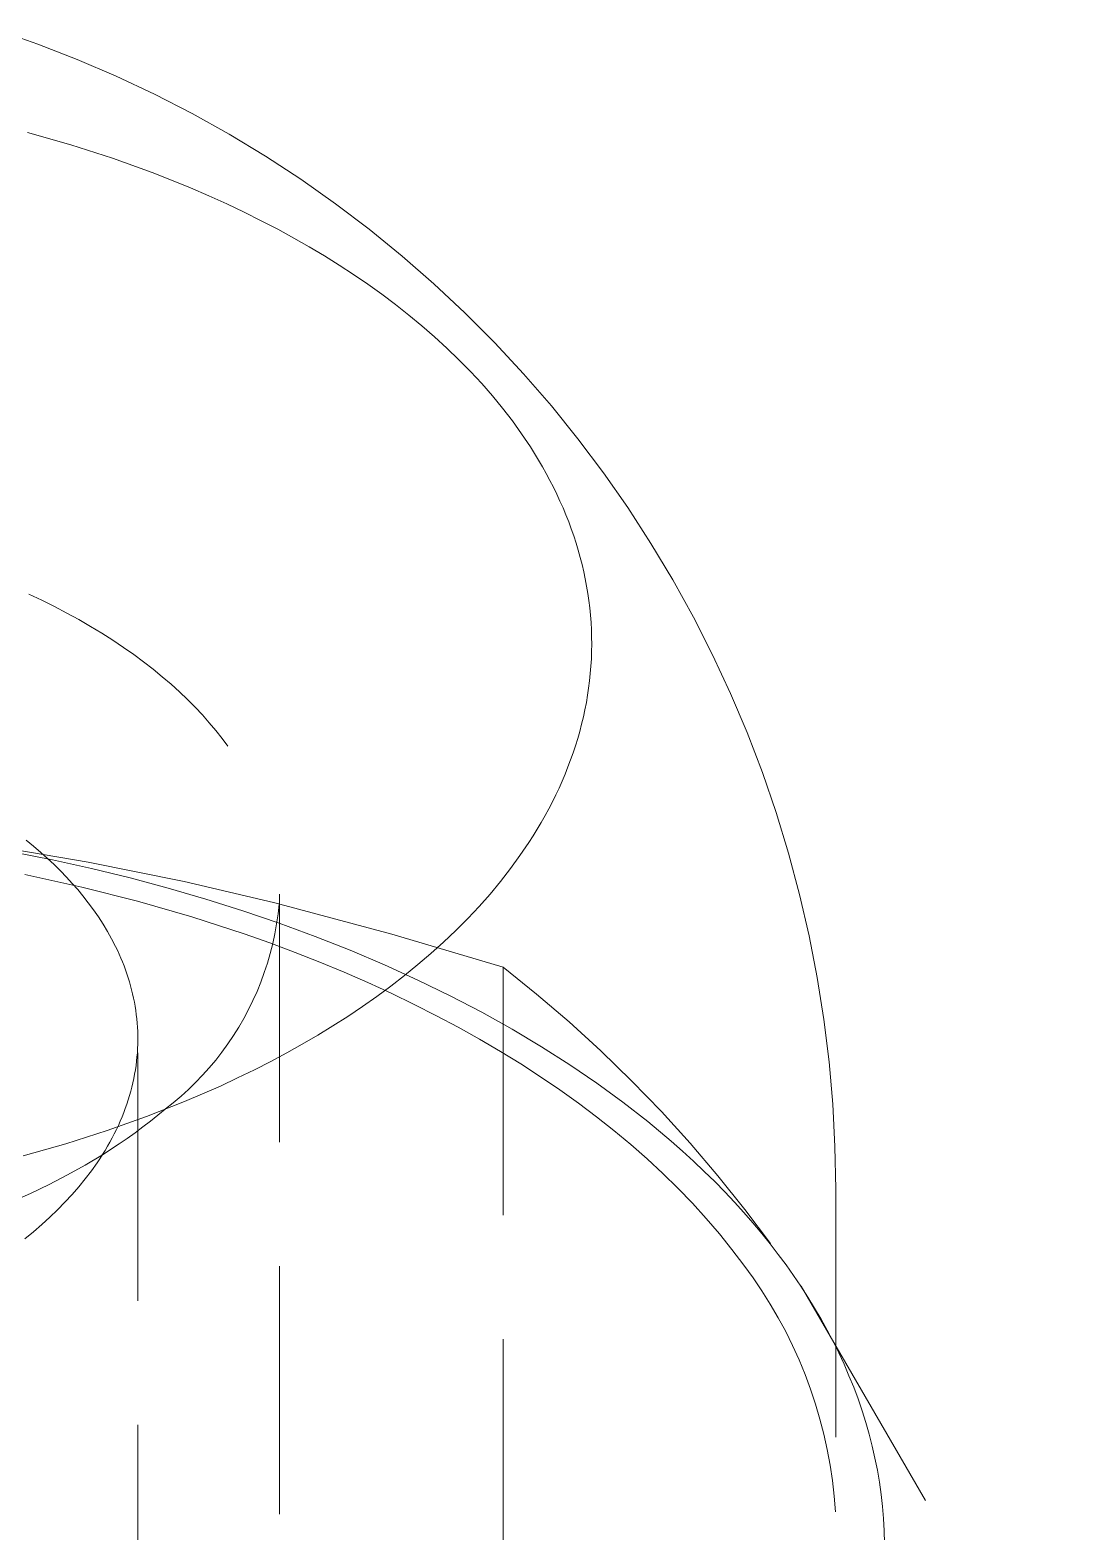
# Model space of a CAD drawing. Header units: millimetres. Extents: x -427 to 4679, y -324 to 2971.
# Drawn here: x 4284.08 to 4289.4, y 934.8 to 942.49 of the extents above; entities that cross this region are included whole.
import ezdxf

# ---------------------------------------------------------------- set-up
doc = ezdxf.new("R2010")
doc.units = ezdxf.units.MM
doc.linetypes.add('HIDDEN', pattern=[1.905, 1.27, -0.635])
doc.layers.add('ZANO_R_przerywana', color=7, linetype='HIDDEN', lineweight=0)

msp = doc.modelspace()

# ---------------------------------------------------------------- linework, layer by layer
at = {"layer": 'ZANO_R_przerywana'}
for p, q in [((4283.9146, 942.4893), (4284.1195, 942.4178)), ((4284.1195, 942.4178), (4284.3217, 942.3392)), ((4284.3217, 942.3392), (4284.5212, 942.2536)), ((4284.5212, 942.2536), (4284.7175, 942.1612)), ((4284.7175, 942.1612), (4284.9105, 942.062)), ((4284.9105, 942.062), (4285.1, 941.9562)), ((4284.0678, 941.9647), (4284.289, 941.9014)), ((4284.289, 941.9014), (4284.502, 941.8327)), ((4285.1, 941.9562), (4285.2857, 941.8438)), ((4284.502, 941.8327), (4284.7065, 941.759)), ((4285.2857, 941.8438), (4285.4673, 941.7251)), ((4284.7065, 941.759), (4284.8054, 941.7204)), ((4284.8054, 941.7204), (4284.902, 941.6808)), ((4284.902, 941.6808), (4284.9962, 941.6402)), ((4285.4673, 941.7251), (4285.6447, 941.6001)), ((4284.9962, 941.6402), (4285.0881, 941.5986)), ((4285.0881, 941.5986), (4285.1775, 941.5561)), ((4285.6447, 941.6001), (4285.8177, 941.4691)), ((4285.1775, 941.5561), (4285.2645, 941.5128)), ((4285.2645, 941.5128), (4285.3491, 941.4688)), ((4285.3491, 941.4688), (4285.4313, 941.424)), ((4285.4313, 941.424), (4285.5109, 941.3785)), ((4285.8177, 941.4691), (4285.986, 941.3321)), ((4285.5109, 941.3785), (4285.5881, 941.3325)), ((4285.5881, 941.3325), (4285.6636, 941.2855)), ((4285.6636, 941.2855), (4285.7378, 941.2371)), ((4285.986, 941.3321), (4286.1495, 941.1893)), ((4285.7378, 941.2371), (4285.8108, 941.1873)), ((4285.8108, 941.1873), (4285.8824, 941.1361)), ((4285.8824, 941.1361), (4285.9525, 941.0836)), ((4286.1495, 941.1893), (4286.3079, 941.041)), ((4285.9525, 941.0836), (4286.0211, 941.0297)), ((4286.3079, 941.041), (4286.4611, 940.8873)), ((4286.0211, 941.0297), (4286.088, 940.9745)), ((4286.088, 940.9745), (4286.1531, 940.918)), ((4286.1531, 940.918), (4286.2163, 940.8601)), ((4286.4611, 940.8873), (4286.6088, 940.7283)), ((4286.2163, 940.8601), (4286.2776, 940.801)), ((4286.2776, 940.801), (4286.3369, 940.7407)), ((4286.3369, 940.7407), (4286.3939, 940.6791)), ((4286.3939, 940.6791), (4286.4487, 940.6164)), ((4286.6088, 940.7283), (4286.751, 940.5643)), ((4286.4487, 940.6164), (4286.5012, 940.5525)), ((4286.5012, 940.5525), (4286.5512, 940.4876)), ((4286.751, 940.5643), (4286.8873, 940.3955)), ((4286.5512, 940.4876), (4286.5987, 940.4216)), ((4286.5987, 940.4216), (4286.6435, 940.3546)), ((4286.6435, 940.3546), (4286.6649, 940.3207)), ((4286.8873, 940.3955), (4287.0177, 940.222)), ((4286.6649, 940.3207), (4286.6857, 940.2866)), ((4286.6857, 940.2866), (4286.7057, 940.2523)), ((4286.7057, 940.2523), (4286.725, 940.2177)), ((4286.725, 940.2177), (4286.7436, 940.183)), ((4287.0177, 940.222), (4287.1424, 940.0435)), ((4286.7436, 940.183), (4286.7615, 940.148)), ((4286.7615, 940.148), (4286.7787, 940.1129)), ((4286.7787, 940.1129), (4286.7951, 940.0775)), ((4286.7951, 940.0775), (4286.8107, 940.042)), ((4286.8107, 940.042), (4286.8257, 940.0063)), ((4287.1424, 940.0435), (4287.2609, 939.8607)), ((4286.8257, 940.0063), (4286.8398, 939.9704)), ((4286.8398, 939.9704), (4286.8532, 939.9344)), ((4286.8532, 939.9344), (4286.8657, 939.8983)), ((4286.8657, 939.8983), (4286.8775, 939.8619)), ((4286.8775, 939.8619), (4286.8886, 939.8255)), ((4286.8886, 939.8255), (4286.8988, 939.7889)), ((4287.2609, 939.8607), (4287.3729, 939.6739)), ((4286.8988, 939.7889), (4286.9082, 939.7523)), ((4286.9082, 939.7523), (4286.9168, 939.7155)), ((4286.9168, 939.7155), (4286.9246, 939.6786)), ((4286.9246, 939.6786), (4286.9315, 939.6416)), ((4287.3729, 939.6739), (4287.4783, 939.4834)), ((4284.1406, 939.5691), (4284.0739, 939.6005)), ((4286.9315, 939.6416), (4286.9377, 939.6045)), ((4286.9377, 939.6045), (4286.943, 939.5674)), ((4284.2056, 939.5368), (4284.1406, 939.5691)), ((4284.269, 939.5037), (4284.2056, 939.5368)), ((4284.3306, 939.4699), (4284.269, 939.5037)), ((4286.943, 939.5674), (4286.9475, 939.5302)), ((4286.9475, 939.5302), (4286.9512, 939.493)), ((4284.3905, 939.4354), (4284.3306, 939.4699)), ((4284.4485, 939.4002), (4284.3905, 939.4354)), ((4286.9512, 939.493), (4286.954, 939.4557)), ((4286.954, 939.4557), (4286.956, 939.4184)), ((4287.4783, 939.4834), (4287.5771, 939.2892)), ((4284.5047, 939.3644), (4284.4485, 939.4002)), ((4284.5591, 939.328), (4284.5047, 939.3644)), ((4286.956, 939.4184), (4286.9572, 939.381)), ((4286.9572, 939.381), (4286.9575, 939.3437)), ((4284.6116, 939.291), (4284.5591, 939.328)), ((4284.6622, 939.2536), (4284.6116, 939.291)), ((4286.957, 939.3063), (4286.9557, 939.269)), ((4286.9575, 939.3437), (4286.957, 939.3063)), ((4287.5771, 939.2892), (4287.669, 939.0918)), ((4284.7109, 939.2158), (4284.6622, 939.2536)), ((4284.7578, 939.1775), (4284.7109, 939.2158)), ((4286.9505, 939.1943), (4286.9466, 939.157)), ((4286.9535, 939.2316), (4286.9505, 939.1943)), ((4286.9557, 939.269), (4286.9535, 939.2316)), ((4284.8027, 939.1389), (4284.7578, 939.1775)), ((4284.8457, 939.1), (4284.8027, 939.1389)), ((4286.9419, 939.1198), (4286.9364, 939.0826)), ((4286.9466, 939.157), (4286.9419, 939.1198)), ((4284.8867, 939.0607), (4284.8457, 939.1)), ((4284.9259, 939.0213), (4284.8867, 939.0607)), ((4286.9301, 939.0454), (4286.9229, 939.0084)), ((4286.9364, 939.0826), (4286.9301, 939.0454)), ((4287.669, 939.0918), (4287.7539, 938.8912)), ((4284.9632, 938.9817), (4284.9259, 939.0213)), ((4284.9987, 938.9419), (4284.9632, 938.9817)), ((4286.9149, 938.9714), (4286.906, 938.9345)), ((4286.9229, 939.0084), (4286.9149, 938.9714)), ((4285.0323, 938.902), (4284.9987, 938.9419)), ((4285.064, 938.862), (4285.0323, 938.902)), ((4286.8964, 938.8977), (4286.886, 938.861)), ((4286.906, 938.9345), (4286.8964, 938.8977)), ((4287.7539, 938.8912), (4287.8318, 938.6879)), ((4285.0939, 938.822), (4285.064, 938.862)), ((4286.8747, 938.8244), (4286.8626, 938.7879)), ((4286.886, 938.861), (4286.8747, 938.8244)), ((4286.8498, 938.7516), (4286.8361, 938.7154)), ((4286.8626, 938.7879), (4286.8498, 938.7516)), ((4286.8217, 938.6793), (4286.8065, 938.6435)), ((4286.8361, 938.7154), (4286.8217, 938.6793)), ((4287.8318, 938.6879), (4287.9026, 938.4819)), ((4286.7905, 938.6077), (4286.7737, 938.5722)), ((4286.8065, 938.6435), (4286.7905, 938.6077)), ((4286.738, 938.5016), (4286.719, 938.4667)), ((4286.7562, 938.5368), (4286.738, 938.5016)), ((4286.7737, 938.5722), (4286.7562, 938.5368)), ((4286.6993, 938.4319), (4286.6788, 938.3973)), ((4286.719, 938.4667), (4286.6993, 938.4319)), ((4287.9026, 938.4819), (4287.9662, 938.2736)), ((4286.6577, 938.363), (4286.6358, 938.3289)), ((4286.6788, 938.3973), (4286.6577, 938.363)), ((4283.8853, 938.3124), (4284.3787, 938.2285)), ((4284.1962, 938.2397), (4283.9957, 938.28)), ((4284.0983, 938.3095), (4284.0602, 938.3405)), ((4284.1349, 938.2783), (4284.0983, 938.3095)), ((4284.1701, 938.2468), (4284.1349, 938.2783)), ((4286.6358, 938.3289), (4286.59, 938.2614)), ((4287.9662, 938.2736), (4288.0225, 938.0632)), ((4284.2039, 938.2152), (4284.1701, 938.2468)), ((4284.3953, 938.1954), (4284.1962, 938.2397)), ((4284.2362, 938.1834), (4284.2039, 938.2152)), ((4284.3787, 938.2285), (4284.8691, 938.1289)), ((4284.5926, 938.1471), (4284.3953, 938.1954)), ((4286.5415, 938.1948), (4286.4904, 938.1293)), ((4286.59, 938.2614), (4286.5415, 938.1948)), ((4284.3458, 938.1007), (4284.0537, 938.1649)), ((4284.2671, 938.1514), (4284.2362, 938.1834)), ((4284.2966, 938.1193), (4284.2671, 938.1514)), ((4284.3247, 938.0872), (4284.2966, 938.1193)), ((4284.7878, 938.0948), (4284.5926, 938.1471)), ((4284.8691, 938.1289), (4285.3561, 938.0138)), ((4286.4904, 938.1293), (4286.4368, 938.0649)), ((4284.3515, 938.0549), (4284.3247, 938.0872)), ((4284.6312, 938.0283), (4284.3458, 938.1007)), ((4284.3789, 938.0199), (4284.3515, 938.0549)), ((4284.9805, 938.0387), (4284.7878, 938.0948)), ((4285.3575, 938.064), (4285.3575, 929.773)), ((4286.4368, 938.0649), (4286.3807, 938.0016)), ((4288.0225, 938.0632), (4288.0714, 937.8509)), ((4284.4053, 937.9842), (4284.3789, 938.0199)), ((4284.4304, 937.9479), (4284.4053, 937.9842)), ((4284.9087, 937.9482), (4284.6312, 938.0283)), ((4285.1705, 937.9788), (4284.9805, 938.0387)), ((4285.3572, 937.915), (4285.1705, 937.9788)), ((4285.3508, 937.9626), (4285.3564, 938.0137)), ((4285.3592, 938.013), (4285.9342, 937.8597)), ((4286.3807, 938.0016), (4286.3223, 937.9395)), ((4284.4544, 937.9109), (4284.4304, 937.9479)), ((4284.477, 937.8733), (4284.4544, 937.9109)), ((4285.1777, 937.8608), (4284.9087, 937.9482)), ((4285.3342, 937.861), (4285.3434, 937.9116)), ((4285.3434, 937.9116), (4285.3508, 937.9626)), ((4285.5405, 937.8476), (4285.3572, 937.915)), ((4286.3223, 937.9395), (4286.2617, 937.8786)), ((4284.4984, 937.8352), (4284.477, 937.8733)), ((4284.5183, 937.7964), (4284.4984, 937.8352)), ((4285.309, 937.8143), (4285.1777, 937.8608)), ((4285.438, 937.7662), (4285.309, 937.8143)), ((4285.3107, 937.7608), (4285.3234, 937.8107)), ((4285.3234, 937.8107), (4285.3342, 937.861)), ((4285.72, 937.7767), (4285.5405, 937.8476)), ((4285.9342, 937.8597), (4286.5046, 937.6901)), ((4286.1989, 937.8189), (4286.134, 937.7605)), ((4286.2617, 937.8786), (4286.1989, 937.8189)), ((4288.0714, 937.8509), (4288.1129, 937.6371)), ((4284.5277, 937.7768), (4284.5183, 937.7964)), ((4284.5368, 937.7571), (4284.5277, 937.7768)), ((4284.5455, 937.7372), (4284.5368, 937.7571)), ((4284.5538, 937.7172), (4284.5455, 937.7372)), ((4285.2964, 937.7114), (4285.3107, 937.7608)), ((4285.5647, 937.7162), (4285.438, 937.7662)), ((4285.8954, 937.7022), (4285.72, 937.7767)), ((4286.134, 937.7605), (4286.0672, 937.7035)), ((4284.5617, 937.6971), (4284.5538, 937.7172)), ((4284.5692, 937.6769), (4284.5617, 937.6971)), ((4284.5764, 937.6565), (4284.5692, 937.6769)), ((4284.5831, 937.636), (4284.5764, 937.6565)), ((4285.2627, 937.6142), (4285.2804, 937.6625)), ((4285.2804, 937.6625), (4285.2964, 937.7114)), ((4285.6891, 937.6646), (4285.5647, 937.7162)), ((4285.8111, 937.6114), (4285.6891, 937.6646)), ((4286.0663, 937.6244), (4285.8954, 937.7022)), ((4286.0672, 937.7035), (4285.9986, 937.6477)), ((4286.5046, 937.6901), (4286.5046, 933.3309)), ((4286.5046, 937.6901), (4286.6756, 937.5524)), ((4284.5895, 937.6154), (4284.5831, 937.636)), ((4284.5954, 937.5947), (4284.5895, 937.6154)), ((4284.6009, 937.5739), (4284.5954, 937.5947)), ((4285.2433, 937.5665), (4285.2627, 937.6142)), ((4285.9307, 937.5564), (4285.8111, 937.6114)), ((4285.9282, 937.5933), (4285.8562, 937.5403)), ((4285.9986, 937.6477), (4285.9282, 937.5933)), ((4286.2326, 937.5434), (4286.0663, 937.6244)), ((4288.1129, 937.6371), (4288.1469, 937.422)), ((4284.6059, 937.553), (4284.6009, 937.5739)), ((4284.6106, 937.532), (4284.6059, 937.553)), ((4284.6148, 937.5109), (4284.6106, 937.532)), ((4284.6186, 937.4898), (4284.6148, 937.5109)), ((4285.1997, 937.4733), (4285.2223, 937.5195)), ((4285.2223, 937.5195), (4285.2433, 937.5665)), ((4285.8562, 937.5403), (4285.7827, 937.4886)), ((4286.0477, 937.4999), (4285.9307, 937.5564)), ((4286.3939, 937.4593), (4286.2326, 937.5434)), ((4286.6756, 937.5524), (4286.8422, 937.4095)), ((4284.6219, 937.4685), (4284.6186, 937.4898)), ((4284.6248, 937.4471), (4284.6219, 937.4685)), ((4284.6273, 937.4257), (4284.6248, 937.4471)), ((4284.6292, 937.4042), (4284.6273, 937.4257)), ((4285.1497, 937.3833), (4285.1755, 937.4279)), ((4285.1755, 937.4279), (4285.1997, 937.4733)), ((4285.7077, 937.4384), (4285.6314, 937.3895)), ((4285.7827, 937.4886), (4285.7077, 937.4384)), ((4286.1623, 937.4419), (4286.0477, 937.4999)), ((4286.2743, 937.3822), (4286.1623, 937.4419)), ((4286.5499, 937.3723), (4286.3939, 937.4593)), ((4284.6308, 937.3827), (4284.6292, 937.4042)), ((4284.6318, 937.361), (4284.6308, 937.3827)), ((4284.6324, 937.3394), (4284.6318, 937.361)), ((4285.1225, 937.3397), (4285.1497, 937.3833)), ((4285.6314, 937.3895), (4285.5538, 937.3421)), ((4286.3836, 937.3211), (4286.2743, 937.3822)), ((4286.7006, 937.2825), (4286.5499, 937.3723)), ((4286.8422, 937.4095), (4287.0043, 937.2615)), ((4288.1469, 937.422), (4288.1734, 937.2058)), ((4284.63, 937.2522), (4284.6313, 937.274)), ((4284.6313, 937.274), (4284.6322, 937.2958)), ((4284.6322, 937.2958), (4284.6325, 937.3176)), ((4284.6325, 937.3176), (4284.6324, 937.3394)), ((4285.0635, 937.2554), (4285.0937, 937.297)), ((4285.0937, 937.297), (4285.1225, 937.3397)), ((4285.4751, 937.2961), (4285.3954, 937.2515)), ((4285.5538, 937.3421), (4285.4751, 937.2961)), ((4286.4903, 937.2585), (4286.3836, 937.3211)), ((4286.8455, 937.1902), (4286.7006, 937.2825)), ((4284.6232, 937.1864), (4284.626, 937.2084)), ((4284.626, 937.2084), (4284.6282, 937.2303)), ((4284.6282, 937.2303), (4284.63, 937.2522)), ((4284.6325, 937.2522), (4284.6325, 925.1645)), ((4284.9988, 937.1753), (4285.0318, 937.2148)), ((4285.0318, 937.2148), (4285.0635, 937.2554)), ((4285.3139, 937.208), (4285.2301, 937.1651)), ((4285.3954, 937.2515), (4285.3139, 937.208)), ((4286.5942, 937.1945), (4286.4903, 937.2585)), ((4286.6954, 937.129), (4286.5942, 937.1945)), ((4287.0043, 937.2615), (4287.1617, 937.1086)), ((4288.1734, 937.2058), (4288.1924, 936.9889)), ((4284.6073, 937.0986), (4284.612, 937.1206)), ((4284.612, 937.1206), (4284.6162, 937.1425)), ((4284.6162, 937.1425), (4284.62, 937.1645)), ((4284.62, 937.1645), (4284.6232, 937.1864)), ((4284.9288, 937.0999), (4284.9644, 937.137)), ((4284.9644, 937.137), (4284.9988, 937.1753)), ((4285.1439, 937.123), (4285.0552, 937.0817)), ((4285.2301, 937.1651), (4285.1439, 937.123)), ((4286.7937, 937.0622), (4286.6954, 937.129)), ((4286.9846, 937.0954), (4286.8455, 937.1902)), ((4284.5901, 937.0327), (4284.5963, 937.0547)), ((4284.5963, 937.0547), (4284.602, 937.0766)), ((4284.602, 937.0766), (4284.6073, 937.0986)), ((4284.8537, 937.0295), (4284.8918, 937.0641)), ((4284.9642, 937.0412), (4284.8709, 937.0016)), ((4284.8918, 937.0641), (4284.9288, 937.0999)), ((4285.0552, 937.0817), (4284.9642, 937.0412)), ((4286.8892, 936.994), (4286.7937, 937.0622)), ((4287.1178, 936.9985), (4286.9846, 937.0954)), ((4287.1617, 937.1086), (4287.3143, 936.9508)), ((4284.5604, 936.9453), (4284.5685, 936.9671)), ((4284.5685, 936.9671), (4284.5762, 936.9889)), ((4284.5762, 936.9889), (4284.5834, 937.0108)), ((4284.5834, 937.0108), (4284.5901, 937.0327)), ((4284.8709, 937.0016), (4284.6773, 936.9254)), ((4284.7354, 936.9323), (4284.7725, 936.9633)), ((4284.7739, 936.9645), (4284.8144, 936.9963)), ((4284.8144, 936.9963), (4284.8537, 937.0295)), ((4286.9818, 936.9245), (4286.8892, 936.994)), ((4287.2447, 936.8995), (4287.1178, 936.9985)), ((4288.1924, 936.9889), (4288.2037, 936.7714)), ((4284.6773, 936.9254), (4284.4748, 936.8535)), ((4284.5328, 936.8801), (4284.5425, 936.9018)), ((4284.5425, 936.9018), (4284.5517, 936.9235)), ((4284.5517, 936.9235), (4284.5604, 936.9453)), ((4284.6584, 936.8718), (4284.6974, 936.9018)), ((4284.6974, 936.9018), (4284.7354, 936.9323)), ((4287.0714, 936.8537), (4286.9818, 936.9245)), ((4287.3654, 936.7986), (4287.2447, 936.8995)), ((4287.3143, 936.9508), (4287.4619, 936.7883)), ((4284.4748, 936.8535), (4284.2637, 936.7863)), ((4284.4893, 936.7942), (4284.5009, 936.8156)), ((4284.5009, 936.8156), (4284.5121, 936.837)), ((4284.5121, 936.837), (4284.5227, 936.8585)), ((4284.5227, 936.8585), (4284.5328, 936.8801)), ((4284.5363, 936.7849), (4284.5779, 936.8133)), ((4284.5779, 936.8133), (4284.6186, 936.8423)), ((4284.6186, 936.8423), (4284.6584, 936.8718)), ((4287.158, 936.7817), (4287.0714, 936.8537)), ((4284.2637, 936.7863), (4284.0444, 936.7244)), ((4284.451, 936.7296), (4284.5363, 936.7849)), ((4284.4516, 936.7305), (4284.4647, 936.7517)), ((4284.4647, 936.7517), (4284.4772, 936.7729)), ((4284.4772, 936.7729), (4284.4893, 936.7942)), ((4287.2415, 936.7084), (4287.158, 936.7817)), ((4287.4233, 936.7475), (4287.3654, 936.7986)), ((4287.4797, 936.6961), (4287.4233, 936.7475)), ((4287.4619, 936.7883), (4287.6043, 936.6213)), ((4288.2037, 936.7714), (4288.2075, 936.5536)), ((4284.2716, 936.626), (4284.3626, 936.6766)), ((4284.3626, 936.6766), (4284.451, 936.7296)), ((4284.3948, 936.6471), (4284.4241, 936.6886)), ((4284.4241, 936.6886), (4284.4381, 936.7095)), ((4284.4381, 936.7095), (4284.4516, 936.7305)), ((4287.3219, 936.634), (4287.2415, 936.7084)), ((4287.5344, 936.6443), (4287.4797, 936.6961)), ((4284.1782, 936.5777), (4284.2716, 936.626)), ((4284.3306, 936.5656), (4284.3636, 936.6061)), ((4284.3636, 936.6061), (4284.3948, 936.6471)), ((4287.3992, 936.5584), (4287.3219, 936.634)), ((4287.5875, 936.5921), (4287.5344, 936.6443)), ((4287.639, 936.5396), (4287.5875, 936.5921)), ((4287.6043, 936.6213), (4287.7415, 936.45)), ((4283.9851, 936.4884), (4284.0826, 936.5318)), ((4284.0826, 936.5318), (4284.1782, 936.5777)), ((4284.2594, 936.4863), (4284.2958, 936.5257)), ((4284.2958, 936.5257), (4284.3306, 936.5656)), ((4287.4732, 936.4816), (4287.3992, 936.5584)), ((4287.6888, 936.4869), (4287.639, 936.5396)), ((4288.2075, 936.5536), (4288.2075, 934.8145)), ((4284.1815, 936.4096), (4284.2213, 936.4476)), ((4284.2213, 936.4476), (4284.2594, 936.4863)), ((4287.544, 936.4038), (4287.4732, 936.4816)), ((4287.737, 936.4338), (4287.6888, 936.4869)), ((4287.7836, 936.3805), (4287.737, 936.4338)), ((4287.7415, 936.45), (4287.8733, 936.2745)), ((4284.0975, 936.3357), (4284.1403, 936.3723)), ((4284.1403, 936.3723), (4284.1815, 936.4096)), ((4287.6115, 936.3249), (4287.544, 936.4038)), ((4287.8285, 936.327), (4287.7836, 936.3805)), ((4284.0532, 936.2998), (4284.0975, 936.3357)), ((4287.6757, 936.2449), (4287.6115, 936.3249)), ((4287.8718, 936.2733), (4287.8285, 936.327)), ((4287.9135, 936.2195), (4287.8718, 936.2733)), ((4287.7364, 936.164), (4287.6757, 936.2449)), ((4287.9535, 936.1654), (4287.9135, 936.2195)), ((4287.7841, 936.0992), (4287.7364, 936.164)), ((4287.9921, 936.1111), (4287.9535, 936.1654)), ((4287.8294, 936.0327), (4287.7841, 936.0992)), ((4288.0293, 936.0561), (4287.9921, 936.1111)), ((4288.0652, 936.0006), (4288.0293, 936.0561)), ((4288.0309, 936.0572), (4289.4024, 933.6928)), ((4287.8724, 935.9648), (4287.8294, 936.0327)), ((4287.913, 935.8953), (4287.8724, 935.9648)), ((4288.0996, 935.9446), (4288.0652, 936.0006)), ((4287.9512, 935.8246), (4287.913, 935.8953)), ((4288.1327, 935.888), (4288.0996, 935.9446)), ((4288.1643, 935.831), (4288.1327, 935.888)), ((4287.9869, 935.7525), (4287.9512, 935.8246)), ((4288.1944, 935.7735), (4288.1643, 935.831)), ((4288.0201, 935.6792), (4287.9869, 935.7525)), ((4288.223, 935.7155), (4288.1944, 935.7735)), ((4288.0507, 935.6048), (4288.0201, 935.6792)), ((4288.2501, 935.657), (4288.223, 935.7155)), ((4288.2756, 935.5981), (4288.2501, 935.657)), ((4288.0787, 935.5294), (4288.0507, 935.6048)), ((4288.2996, 935.5388), (4288.2756, 935.5981)), ((4288.104, 935.4531), (4288.0787, 935.5294)), ((4288.3219, 935.4792), (4288.2996, 935.5388)), ((4288.1267, 935.3759), (4288.104, 935.4531)), ((4288.3426, 935.4191), (4288.3219, 935.4792)), ((4288.1468, 935.298), (4288.1267, 935.3759)), ((4288.3616, 935.3588), (4288.3426, 935.4191)), ((4288.379, 935.2981), (4288.3616, 935.3588)), ((4288.1641, 935.2195), (4288.1468, 935.298)), ((4288.3947, 935.2371), (4288.379, 935.2981)), ((4288.1786, 935.1404), (4288.1641, 935.2195)), ((4288.4087, 935.1758), (4288.3947, 935.2371)), ((4288.1904, 935.0608), (4288.1786, 935.1404)), ((4288.4209, 935.1143), (4288.4087, 935.1758)), ((4288.1994, 934.9809), (4288.1904, 935.0608)), ((4288.4314, 935.0525), (4288.4209, 935.1143)), ((4288.4402, 934.9905), (4288.4314, 935.0525)), ((4288.2057, 934.9007), (4288.1994, 934.9809)), ((4288.4472, 934.9284), (4288.4402, 934.9905)), ((4288.4524, 934.8661), (4288.4472, 934.9284)), ((4288.4558, 934.8037), (4288.4524, 934.8661)), ((4288.4574, 934.7412), (4288.4558, 934.8037))]:
    msp.add_line(p, q, dxfattribs=at)

doc.saveas('drawing.dxf')
